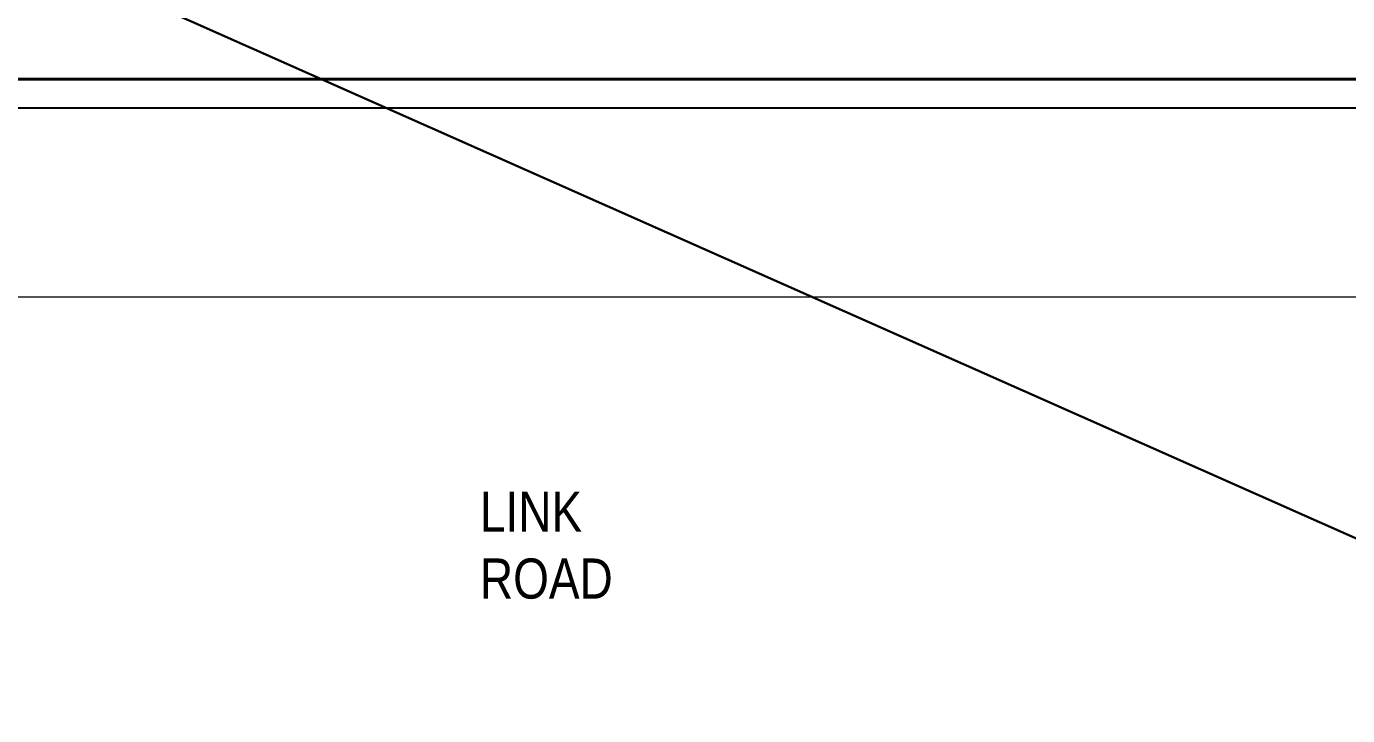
# Model space of a CAD drawing. Extents: x -454308 to 890911, y -14103 to 1343694.
# Drawn here: x 202007.7 to 202189.7, y 662725.4 to 662820.4 of the extents above; entities that cross this region are included whole.
import ezdxf

# ---------------------------------------------------------------- set-up
doc = ezdxf.new("R2010")
doc.units = 0
doc.header["$MEASUREMENT"] = 0
doc.layers.add('dim', color=111, linetype='Continuous', lineweight=9)
doc.layers.add('TXT', color=42, linetype='Continuous', lineweight=25)
doc.layers.add('TITLE', color=7, linetype='Continuous')
doc.styles.get("Standard").update_dxf_attribs({"font": 'stylu.ttf', "height": 7})

msp = doc.modelspace()

# ---------------------------------------------------------------- linework, layer by layer
at = {"lineweight": 30}
msp.add_line((201412.45, 663095.443), (204217.816, 661849.855), dxfattribs=at)
at = {"layer": 'dim'}
msp.add_line((201829.96, 662783.133), (202446.972, 662783.133), dxfattribs=at)
at = {"layer": 'TITLE', "color": 7, "lineweight": 40, "elevation": 5463.892}
msp.add_lwpolyline([(201802.098, 662147.318), (202651.749, 662147.318), (202651.749, 662813.108), (201802.098, 662813.108)], close=True, dxfattribs=at)
at = {"layer": 'TITLE', "color": 7, "elevation": 5463.892}
msp.add_lwpolyline([(201806.135, 662151.355), (202647.712, 662151.355), (202647.712, 662809.072), (201806.135, 662809.072)], close=True, dxfattribs=at)

# ---------------------------------------------------------------- texts
at = {"layer": 'TXT', "lineweight": 25, "insert": (202070.185, 662756.296), "char_height": 5.52888, "width": 0.19631, "attachment_point": 1}
msp.add_mtext('{\\fArial Narrow|b0|i0|c0|p34;LINK ROAD}', dxfattribs=at)

doc.saveas('drawing.dxf')
